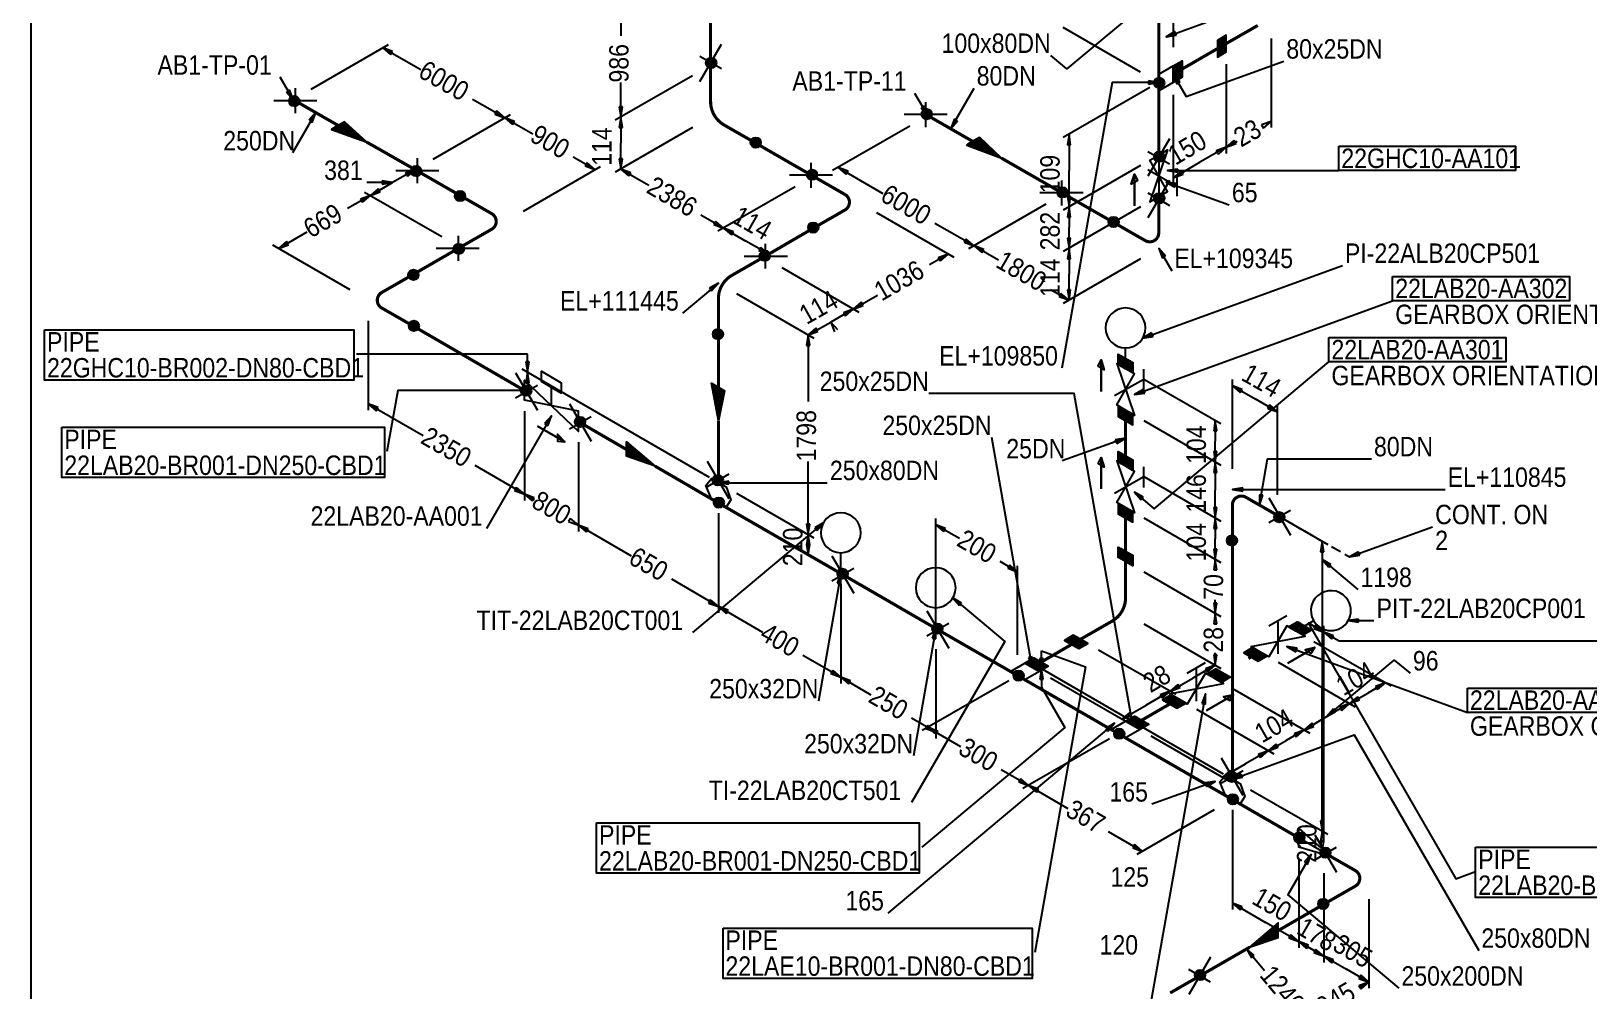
# Model space of a CAD drawing. Extents: x 0 to 841, y 0 to 594.
# Drawn here: x 10 to 310.3, y 273.1 to 458.2 of the extents above; entities that cross this region are included whole.
import ezdxf

# ---------------------------------------------------------------- set-up
doc = ezdxf.new("R2010")
doc.units = 0
doc.linetypes.add('GT110', pattern=[3, 2, -1])
doc.styles.add('ARIAL', font='arial.ttf')

msp = doc.modelspace()

# ---------------------------------------------------------------- linework, layer by layer
at = {"color": 2}
for centre, radius in [((141.11, 452.07), 0.85), ((141.11, 452.07), 0.7), ((141.11, 452.07), 0.55), ((141.11, 452.07), 0.4), ((141.11, 452.07), 0.25), ((227.49, 448.24), 0.85), ((227.49, 448.24), 0.7), ((227.49, 448.24), 0.55), ((227.49, 448.24), 0.4), ((227.49, 448.24), 0.25), ((60.74, 444.71), 0.85), ((60.74, 444.71), 0.7), ((60.74, 444.71), 0.55), ((60.74, 444.71), 0.4), ((60.74, 444.71), 0.25), ((182.66, 442.19), 0.85), ((182.66, 442.19), 0.7), ((182.66, 442.19), 0.55), ((182.66, 442.19), 0.4), ((182.66, 442.19), 0.25), ((149.7, 436.7), 0.85), ((149.7, 436.7), 0.7), ((149.7, 436.7), 0.55), ((149.7, 436.7), 0.4), ((149.7, 436.7), 0.25), ((227.51, 433.97), 0.85), ((227.51, 433.97), 0.7), ((227.51, 433.97), 0.55), ((227.51, 433.97), 0.4), ((227.51, 433.97), 0.25), ((84.24, 431.21), 0.85), ((84.24, 431.21), 0.7), ((84.24, 431.21), 0.55), ((84.24, 431.21), 0.4), ((84.24, 431.21), 0.25), ((160.56, 430.49), 0.85), ((160.56, 430.49), 0.7), ((160.56, 430.49), 0.55), ((160.56, 430.49), 0.4), ((160.56, 430.49), 0.25), ((92.7, 426.4), 0.85), ((92.7, 426.4), 0.7), ((92.7, 426.4), 0.55), ((92.7, 426.4), 0.4), ((92.7, 426.4), 0.25), ((208.86, 427.09), 0.85), ((208.86, 427.09), 0.7), ((208.86, 427.09), 0.55), ((208.86, 427.09), 0.4), ((208.86, 427.09), 0.25), ((227.51, 425.97), 0.85), ((227.51, 425.97), 0.7), ((227.51, 425.97), 0.55), ((227.51, 425.97), 0.4), ((227.51, 425.97), 0.25), ((160.8, 420.3), 0.85), ((160.8, 420.3), 0.7), ((160.8, 420.3), 0.55), ((160.8, 420.3), 0.4), ((160.8, 420.3), 0.25), ((218.7, 421.4), 0.85), ((218.7, 421.4), 0.7), ((218.7, 421.4), 0.55), ((218.7, 421.4), 0.4), ((218.7, 421.4), 0.25), ((92.46, 416.21), 0.85), ((92.46, 416.21), 0.7), ((92.46, 416.21), 0.55), ((92.46, 416.21), 0.4), ((92.46, 416.21), 0.25), ((151.44, 414.89), 0.85), ((151.44, 414.89), 0.7), ((151.44, 414.89), 0.55), ((151.44, 414.89), 0.4), ((151.44, 414.89), 0.25), ((83.7, 411.2), 0.85), ((83.7, 411.2), 0.7), ((83.7, 411.2), 0.55), ((83.7, 411.2), 0.4), ((83.7, 411.2), 0.25), ((83.79, 401.36), 0.85), ((83.79, 401.36), 0.7), ((83.79, 401.36), 0.55), ((83.79, 401.36), 0.4), ((83.79, 401.36), 0.25), ((142.41, 399.76), 0.85), ((142.41, 399.76), 0.7), ((142.41, 399.76), 0.55), ((142.41, 399.76), 0.4), ((142.41, 399.76), 0.25), ((105.44, 388.84), 0.85), ((105.44, 388.84), 0.7), ((105.44, 388.84), 0.55), ((105.44, 388.84), 0.4), ((105.44, 388.84), 0.25), ((115.84, 382.84), 0.85), ((115.84, 382.84), 0.7), ((115.84, 382.84), 0.55), ((115.84, 382.84), 0.4), ((115.84, 382.84), 0.25), ((142.39, 371.57), 0.85), ((142.39, 371.57), 0.7), ((142.39, 371.57), 0.55), ((142.39, 371.57), 0.4), ((142.39, 371.57), 0.25), ((142.59, 367.26), 0.85), ((142.59, 367.26), 0.7), ((142.59, 367.26), 0.55), ((142.59, 367.26), 0.4), ((142.59, 367.26), 0.25), ((250.64, 364.46), 0.85), ((250.64, 364.46), 0.7), ((250.64, 364.46), 0.55), ((250.64, 364.46), 0.4), ((250.64, 364.46), 0.25), ((241.51, 359.96), 0.85), ((241.51, 359.96), 0.7), ((241.51, 359.96), 0.55), ((241.51, 359.96), 0.4), ((241.51, 359.96), 0.25), ((166.44, 353.54), 0.85), ((166.44, 353.54), 0.7), ((166.44, 353.54), 0.55), ((166.44, 353.54), 0.4), ((166.44, 353.54), 0.25), ((184.74, 342.94), 0.85), ((184.74, 342.94), 0.7), ((184.74, 342.94), 0.55), ((184.74, 342.94), 0.4), ((184.74, 342.94), 0.25), ((200.39, 333.9), 0.85), ((200.39, 333.9), 0.7), ((200.39, 333.9), 0.55), ((200.39, 333.9), 0.4), ((200.39, 333.9), 0.25), ((219.79, 322.7), 0.85), ((219.79, 322.7), 0.7), ((219.79, 322.7), 0.55), ((219.79, 322.7), 0.4), ((219.79, 322.7), 0.25), ((241.49, 314.37), 0.85), ((241.49, 314.37), 0.7), ((241.49, 314.37), 0.55), ((241.49, 314.37), 0.4), ((241.49, 314.37), 0.25), ((241.69, 310.06), 0.85), ((241.69, 310.06), 0.7), ((241.69, 310.06), 0.55), ((241.69, 310.06), 0.4), ((241.69, 310.06), 0.25), ((254.49, 302.66), 0.85), ((254.49, 302.66), 0.7), ((254.49, 302.66), 0.55), ((254.49, 302.66), 0.4), ((254.49, 302.66), 0.25), ((259.54, 299.74), 0.85), ((259.54, 299.74), 0.7), ((259.54, 299.74), 0.55), ((259.54, 299.74), 0.4), ((259.54, 299.74), 0.25), ((259.11, 289.86), 0.85), ((259.11, 289.86), 0.7), ((259.11, 289.86), 0.55), ((259.11, 289.86), 0.4), ((259.11, 289.86), 0.25), ((235.36, 276.14), 0.85), ((235.36, 276.14), 0.7), ((235.36, 276.14), 0.55), ((235.36, 276.14), 0.4), ((235.36, 276.14), 0.25)]:
    msp.add_circle(centre, radius, dxfattribs=at)
at = {"layer": 'ARROW', "color": 7}
for p, q in [((230.8, 457.4), (230.5, 458.1)), ((79.3, 453.7), (79.7, 454.3)), ((225.4, 448.6), (225.4, 448)), ((230.9, 448), (231.5, 448.4)), ((59.8, 446.9), (59.2, 446.5)), ((99.8, 442.8), (99.4, 442.2)), ((124, 443.6), (123.4, 443.6)), ((182.2, 443.8), (181.6, 443.4)), ((63.6, 441), (64.2, 440.6)), ((102.8, 440.2), (103.2, 440.8)), ((123.4, 439.6), (124, 439.6)), ((188.6, 440.9), (188, 441.3)), ((247.2, 440.1), (247.6, 439.5)), ((209.8, 436.3), (210.4, 436.3)), ((242.3, 436.5), (241.9, 437.1)), ((117.2, 432.8), (116.8, 432.2)), ((124, 433.6), (123.4, 433.6)), ((238.5, 435.1), (238.9, 434.5)), ((82.2, 430.8), (82.6, 430.2)), ((125.2, 430.3), (125.6, 430.9)), ((167.1, 430.6), (167.5, 431.2)), ((231.1, 431), (231.1, 431.6)), ((232.1, 430.6), (231.7, 431.2)), ((77.3, 427.2), (76.9, 427.8)), ((77.7, 429.3), (77.7, 428.7)), ((230.5, 428.1), (230.8, 428.8)), ((73.5, 425.8), (73.9, 425.2)), ((210.4, 426.3), (209.8, 426.3)), ((142, 421.5), (141.6, 420.9)), ((209.8, 422.3), (210.4, 422.3)), ((59.6, 417), (59.2, 417.6)), ((145, 418.9), (145.4, 419.5)), ((190.3, 418.1), (189.9, 417.5)), ((210.4, 418.3), (209.8, 418.3)), ((150.7, 416.5), (150.3, 415.9)), ((184.9, 414.5), (185.3, 413.9)), ((193.3, 415.5), (193.7, 416.1)), ((228.1, 414.4), (228.7, 414.8)), ((209.8, 414.3), (210.4, 414.3)), ((140.8, 408.6), (141.2, 408.1)), ((170.4, 405.3), (170, 405.9)), ((208.5, 407.6), (208.2, 407)), ((210.4, 408.3), (209.8, 408.3)), ((166.6, 403.9), (167, 403.3)), ((161.7, 400.3), (161.3, 400.9)), ((226.3, 399.3), (226, 400)), ((159.5, 397.6), (160.1, 397.6)), ((106, 394.4), (105.4, 394.4)), ((105.4, 390.4), (106, 390.4)), ((224.7, 388.4), (224.4, 389.1)), ((243.1, 388.5), (243.5, 389.1)), ((76.5, 385), (76.9, 385.6)), ((248.8, 386.1), (248.4, 385.5)), ((109, 382.5), (109.6, 382.1)), ((219, 379.4), (219.3, 378.7)), ((238, 381.1), (238.6, 381.1)), ((238.6, 377.1), (238, 377.1)), ((238, 373.1), (238.6, 373.1)), ((103.6, 370.2), (103.2, 369.6)), ((144.5, 370.8), (144.5, 371.4)), ((243.6, 369.5), (243.6, 370.1)), ((106.6, 367.6), (107, 368.2)), ((224, 367.8), (224.4, 368.3)), ((247.5, 368.7), (246.8, 368.8)), ((114, 364.2), (113.6, 363.6)), ((238.6, 366.3), (238, 366.3)), ((117, 361.6), (117.4, 362.2)), ((160.1, 363.1), (159.5, 363.1)), ((161.1, 362.4), (161.5, 361.9)), ((185.9, 361.7), (186.3, 362.3)), ((238, 362.3), (238.6, 362.3)), ((160.1, 359.2), (159.5, 359.2)), ((159.5, 359.1), (160.1, 359.1)), ((238.6, 358.3), (238, 358.3)), ((258.6, 357.8), (259.2, 357.8)), ((266.2, 357.1), (265.9, 357.8)), ((198.7, 355.2), (198.3, 354.6)), ((260.2, 354.8), (260.6, 355.3)), ((165.4, 351.7), (166.1, 351.6)), ((238, 354.3), (238.6, 354.3)), ((141, 348.5), (140.6, 347.9)), ((144, 345.9), (144.4, 346.5)), ((189, 347.4), (189.4, 347.9)), ((238.6, 347.9), (238, 347.9)), ((238, 343.9), (238.6, 343.9)), ((257.7, 343.6), (257.3, 343)), ((265.9, 344.2), (265.9, 344.8)), ((183.7, 341.1), (184.4, 341)), ((260.7, 341), (261.1, 341.6)), ((203, 337.5), (202.3, 337.4)), ((205.1, 337.2), (204.5, 337.2)), ((238.6, 337.9), (238, 337.9)), ((253.8, 338.5), (254.1, 339.2)), ((164.6, 334.9), (164.2, 334.3)), ((236.4, 335.2), (236.8, 334.6)), ((167.6, 332.3), (168, 332.9)), ((204.5, 333.2), (205.1, 333.2)), ((231.5, 331.6), (231.1, 332.2)), ((269.2, 331.8), (269.6, 331.2)), ((227.7, 330.2), (228.1, 329.6)), ((235.7, 328.5), (236.4, 328.4)), ((261.5, 327), (261.1, 327.5)), ((262.3, 327.8), (262.7, 327.2)), ((266.1, 329.2), (265.7, 329.8)), ((222.2, 326.2), (221.8, 326.8)), ((257.3, 324.1), (256.9, 324.7)), ((182.9, 324.3), (182.5, 323.7)), ((184.4, 322.6), (184.8, 323.2)), ((217.2, 323.7), (217.6, 323.2)), ((253.5, 322.7), (253.9, 322.1)), ((246.6, 318.7), (247, 318.1)), ((250.4, 320.1), (250, 320.7)), ((241.6, 315), (241.2, 315.6)), ((200.8, 314), (200.4, 313.4)), ((236.3, 313.2), (236.6, 312.5)), ((243.6, 314.3), (243.3, 314.9)), ((203.8, 311.4), (204.2, 312)), ((259.2, 305.9), (258.6, 305.9)), ((222.8, 301.3), (222.4, 300.7)), ((259.2, 302), (258.6, 302)), ((258.6, 301.9), (259.2, 301.9)), ((255.5, 297.9), (256.1, 297.5)), ((243.1, 288.7), (243.5, 289.3)), ((252.9, 283.9), (252.5, 283.3)), ((245.3, 279.5), (245.8, 279.9)), ((255.9, 281.3), (256.3, 281.9)), ((257.7, 281.1), (257.3, 280.5)), ((260.7, 278.5), (261.1, 279.1)), ((266.4, 276.1), (266, 275.5)), ((266, 274.1), (266.4, 273.5))]:
    msp.add_line(p, q, dxfattribs=at)
at = {"layer": 'ELBO', "color": 3, "const_width": 0.6, "flags": 128}
for points in [[(143.6, 440.1, -0.267786), (141, 444.6)], [(166.9, 423.7, 0.57736), (166.9, 426.7)], [(98.8, 423, -0.57736), (98.8, 420)], [(227.4, 419.3, -0.577557), (224.8, 417.8)], [(142.5, 406.6, -0.268116), (145.1, 411.1)], [(77.6, 407.8, 0.57736), (77.6, 404.8)], [(241.6, 366.8, -0.577557), (244.2, 368.3)], [(218.4, 344.4, 0.267786), (221, 348.9)], [(265.3, 296.3, -0.57736), (265.3, 293.3)]]:
    msp.add_lwpolyline(points, format="xyb", dxfattribs=at)
at = {"layer": 'FLAN', "color": 2, "flags": 128}
msp.add_lwpolyline([(254.4, 302.6), (254.4, 304.4), (259.2, 300.2), (259.2, 299.4), (254.4, 300.8), (254.4, 302.6)], dxfattribs=at)
at = {"layer": 'FLOW', "color": 2, "flags": 128}
msp.add_lwpolyline([(107.6, 382), (112.9, 379), (111.5, 380.5), (111.5, 379.1), (112.9, 379), (107.6, 382)], dxfattribs=at)
at = {"layer": 'GT_1', "flags": 128}
for points in [[(225.8, 464.4), (209.7, 450.9), (206.6, 453.5)], [(230.5, 458.1), (228.8, 457.1), (230.8, 457.4)], [(79.7, 454.3), (77.8, 455), (79.3, 453.7)], [(230.2, 449.9), (232.7, 445.6), (251.5, 452.4)], [(227.4, 448.3), (218.4, 448.3), (208.7, 393.2)], [(225.4, 448), (227.4, 448.3), (225.4, 448.6)], [(231.5, 448.4), (230.2, 449.9), (230.9, 448)], [(59.2, 446.5), (60.5, 445), (59.8, 446.9)], [(64.2, 440.6), (64.9, 442.5), (63.6, 441)], [(99.4, 442.2), (101.3, 441.5), (99.8, 442.8)], [(103.2, 440.8), (101.3, 441.5), (102.8, 440.2)], [(181.6, 443.4), (182.9, 441.9), (182.2, 443.8)], [(188, 441.3), (187.3, 439.4), (188.6, 440.9)], [(247.6, 439.5), (249.1, 440.8), (247.2, 440.1)], [(116.8, 432.2), (118.7, 431.5), (117.2, 432.8)], [(167.5, 431.2), (165.6, 431.9), (167.1, 430.6)], [(231.1, 431.6), (229.1, 431.3), (231.1, 431)], [(230.8, 428.8), (228.8, 429.1), (230.5, 428.1)], [(59.2, 417.6), (57.7, 416.3), (59.6, 417)], [(189.9, 417.5), (191.8, 416.8), (190.3, 418.1)], [(185.3, 413.9), (186.8, 415.2), (184.9, 414.5)], [(193.7, 416.1), (191.8, 416.8), (193.3, 415.5)], [(228.7, 414.8), (227.4, 416.3), (228.1, 414.4)], [(141.2, 408.1), (142.5, 409.6), (140.8, 408.6)], [(226, 400), (224.3, 399), (226.3, 399.3)], [(105.4, 394.4), (105.7, 392.4), (106, 394.4)], [(222.7, 369.3), (226.5, 366.1), (260.2, 394.4)], [(222.4, 324.3), (211.1, 388.3), (183.1, 388.3)], [(224.4, 389.1), (222.7, 388.1), (224.7, 388.4)], [(76.9, 385.6), (75, 386.3), (76.5, 385)], [(109.6, 382.1), (110.3, 384), (109, 382.5)], [(219.3, 378.7), (221, 379.7), (219, 379.4)], [(246.8, 366.8), (248.4, 375.7), (268.4, 375.7)], [(103.2, 369.6), (105.1, 368.9), (103.6, 370.2)], [(144.5, 371.4), (142.5, 371.1), (144.5, 370.8)], [(243.6, 370.1), (241.6, 369.8), (243.6, 369.5)], [(107, 368.2), (105.1, 368.9), (106.6, 367.6)], [(224.4, 368.3), (222.7, 369.3), (224, 367.8)], [(246.8, 368.8), (246.8, 366.8), (247.5, 368.7)], [(113.6, 363.6), (115.5, 362.9), (114, 364.2)], [(161.5, 361.9), (162.8, 363.4), (161.1, 362.4)], [(117.4, 362.2), (115.5, 362.9), (117, 361.6)], [(186.3, 362.3), (184.4, 363), (185.9, 361.7)], [(259.2, 357.8), (258.9, 359.8), (258.6, 357.8)], [(265.9, 357.8), (264.2, 356.8), (266.2, 357.1)], [(198.3, 354.6), (200.2, 353.9), (198.7, 355.2)], [(260.6, 355.3), (258.9, 356.3), (260.2, 354.8)], [(166.1, 351.6), (166.1, 353.6), (165.4, 351.7)], [(140.6, 347.9), (142.5, 347.2), (141, 348.5)], [(187.7, 348.9), (197.7, 340.5), (179.7, 309.4)], [(189.4, 347.9), (187.7, 348.9), (189, 347.4)], [(144.4, 346.5), (142.5, 347.2), (144, 345.9)], [(238, 347.9), (238.3, 345.9), (238.6, 347.9)], [(238.6, 343.9), (238.3, 345.9), (238, 343.9)], [(184.4, 341), (184.4, 343), (183.7, 341.1)], [(265.9, 344.8), (263.9, 344.5), (265.9, 344.2)], [(254.1, 339.2), (252.1, 339.5), (253.8, 338.5)], [(261.1, 341.6), (259.2, 342.3), (260.7, 341)], [(202.3, 337.4), (203, 335.5), (203, 337.5)], [(204.5, 337.2), (204.8, 335.2), (205.1, 337.2)], [(259.8, 326), (272.8, 336.9), (275.9, 334.4)], [(164.2, 334.3), (166.1, 333.6), (164.6, 334.9)], [(168, 332.9), (166.1, 333.6), (167.6, 332.3)], [(236.4, 330.4), (222.3, 250.6), (214.3, 250.6)], [(236.4, 328.4), (236.4, 330.4), (235.7, 328.5)], [(217.6, 323.2), (218.9, 324.7), (217.2, 323.7)], [(182.5, 323.7), (184.4, 323), (182.9, 324.3)], [(184.8, 323.2), (182.9, 323.9), (184.4, 322.6)], [(241.6, 313.9), (265.1, 322.5), (289.1, 280.9)], [(200.4, 313.4), (202.3, 312.7), (200.8, 314)], [(204.2, 312), (202.3, 312.7), (203.8, 311.4)], [(236.6, 312.5), (238.3, 313.5), (236.3, 313.2)], [(243.3, 314.9), (241.6, 313.9), (243.6, 314.3)], [(222.4, 300.7), (224.3, 300), (222.8, 301.3)], [(256.8, 299.4), (252.3, 291.6), (273.7, 273.6)], [(256.1, 297.5), (256.8, 299.4), (255.5, 297.9)], [(245.8, 279.9), (244.3, 281.2), (245.3, 279.5)]]:
    msp.add_lwpolyline(points, dxfattribs=at)
at = {"layer": 'GT_1', "color": 2, "flags": 128}
for points in [[(123.4, 443.6), (123.7, 441.6), (124, 443.6)], [(124, 439.6), (123.7, 441.6), (123.4, 439.6)], [(210.4, 436.3), (210.1, 438.3), (209.8, 436.3)], [(238.9, 434.5), (240.4, 435.8), (238.5, 435.1)], [(241.9, 437.1), (240.4, 435.8), (242.3, 436.5)], [(123.4, 433.6), (123.7, 431.6), (124, 433.6)], [(82.6, 430.2), (84.1, 431.5), (82.2, 430.8)], [(125.6, 430.9), (123.7, 431.6), (125.2, 430.3)], [(231.7, 431.2), (230.2, 429.9), (232.1, 430.6)], [(73.9, 425.2), (75.4, 426.5), (73.5, 425.8)], [(76.9, 427.8), (75.4, 426.5), (77.3, 427.2)], [(77.7, 428.7), (79.7, 429), (77.7, 429.3)], [(209.8, 426.3), (210.1, 424.3), (210.4, 426.3)], [(210.4, 422.3), (210.1, 424.3), (209.8, 422.3)], [(141.6, 420.9), (143.5, 420.2), (142, 421.5)], [(145.4, 419.5), (143.5, 420.2), (145, 418.9)], [(209.8, 418.3), (210.1, 416.3), (210.4, 418.3)], [(150.3, 415.9), (152.2, 415.2), (150.7, 416.5)], [(210.4, 414.3), (210.1, 416.3), (209.8, 414.3)], [(170, 405.9), (168.5, 404.6), (170.4, 405.3)], [(208.2, 407), (210.1, 406.3), (208.5, 407.6)], [(209.8, 408.3), (210.1, 406.3), (210.4, 408.3)], [(167, 403.3), (168.5, 404.6), (166.6, 403.9)], [(160.1, 397.6), (159.8, 399.6), (159.5, 397.6)], [(161.3, 400.9), (159.8, 399.6), (161.7, 400.3)], [(165.5, 400.6), (164.2, 402.1), (164.9, 400.2)], [(106, 390.4), (105.7, 392.4), (105.4, 390.4)], [(105.7, 388.9), (80.7, 388.9), (78.6, 377.1)], [(243.5, 389.1), (241.6, 389.8), (243.1, 388.5)], [(248.4, 385.5), (250.3, 384.8), (248.8, 386.1)], [(238.6, 381.1), (238.3, 383.1), (238, 381.1)], [(238, 377.1), (238.3, 375.1), (238.6, 377.1)], [(238.6, 373.1), (238.3, 375.1), (238, 373.1)], [(238, 366.3), (238.3, 364.3), (238.6, 366.3)], [(238.6, 362.3), (238.3, 364.3), (238, 362.3)], [(159.5, 363.1), (159.8, 361.1), (160.1, 363.1)], [(160.1, 359.1), (159.8, 361.1), (159.5, 359.1)], [(159.5, 359.2), (159.8, 357.2), (160.1, 359.2)], [(238, 358.3), (238.3, 356.3), (238.6, 358.3)], [(238.6, 354.3), (238.3, 356.3), (238, 354.3)], [(256.2, 344.1), (284.7, 294.7), (288.5, 296.1)], [(257.3, 343), (259.2, 342.3), (257.7, 343.6)], [(204.8, 338.7), (213.3, 335.6), (203.5, 280.5)], [(238, 337.9), (238.3, 335.9), (238.6, 337.9)], [(205.1, 333.2), (204.8, 335.2), (204.5, 333.2)], [(236.8, 334.6), (238.3, 335.9), (236.4, 335.2)], [(204.8, 331.7), (209.3, 323.9), (181.7, 300.8)], [(228.1, 329.6), (229.6, 330.9), (227.7, 330.2)], [(231.1, 332.2), (229.6, 330.9), (231.5, 331.6)], [(269.6, 331.2), (271.1, 332.5), (269.2, 331.8)], [(261.1, 327.5), (259.8, 326), (261.5, 327)], [(262.7, 327.2), (264.2, 328.5), (262.3, 327.8)], [(265.7, 329.8), (264.2, 328.5), (266.1, 329.2)], [(221.8, 326.8), (220.3, 325.5), (222.2, 326.2)], [(256.9, 324.7), (255.4, 323.4), (257.3, 324.1)], [(253.9, 322.1), (255.4, 323.4), (253.5, 322.7)], [(247, 318.1), (248.5, 319.4), (246.6, 318.7)], [(250, 320.7), (248.5, 319.4), (250.4, 320.1)], [(241.2, 315.6), (239.7, 314.3), (241.6, 315)], [(258.6, 305.9), (258.9, 303.9), (259.2, 305.9)], [(259.2, 301.9), (258.9, 303.9), (258.6, 301.9)], [(258.6, 302), (258.9, 300), (259.2, 302)], [(243.5, 289.3), (241.6, 290), (243.1, 288.7)], [(252.5, 283.3), (254.4, 282.6), (252.9, 283.9)], [(256.3, 281.9), (254.4, 282.6), (255.9, 281.3)], [(257.3, 280.5), (259.2, 279.8), (257.7, 281.1)], [(261.1, 279.1), (259.2, 279.8), (260.7, 278.5)], [(266, 275.5), (267.9, 274.8), (266.4, 276.1)], [(266.4, 273.5), (267.9, 274.8), (266, 274.1)]]:
    msp.add_lwpolyline(points, dxfattribs=at)
at = {"layer": 'GT_1', "flags": 128}
for points in [[(221, 397.1, 1), (221, 404.81, 1), (221, 397.1)], [(166.1, 357.6, 1), (166.1, 365.31, 1), (166.1, 357.6)], [(184.4, 347, 1), (184.4, 354.71, 1), (184.4, 347)], [(257.26, 344.5, 1), (263.94, 348.36, 1), (257.26, 344.5)]]:
    msp.add_lwpolyline(points, format="xyb", dxfattribs=at)
at = {"layer": 'MOV', "color": 2, "flags": 128}
msp.add_lwpolyline([(110.3, 385.9), (110.3, 389.5), (108.4, 390.6), (108.4, 392.6), (112.2, 390.4), (112.2, 388.4), (110.3, 389.5)], dxfattribs=at)
at = {"layer": 'OLET', "color": 2, "flags": 128}
for points in [[(227.4, 448.3), (227.4, 449.9), (230.2, 451.5), (230.2, 448.3), (227.4, 446.7), (227.4, 448.3)], [(200.2, 333.9), (198.8, 334.7), (201.6, 336.3), (204.4, 334.7), (201.6, 333.1), (200.2, 333.9)], [(219.6, 322.7), (218.2, 323.5), (221, 325.1), (223.8, 323.5), (221, 321.9), (219.6, 322.7)]]:
    msp.add_lwpolyline(points, dxfattribs=at)
at = {"layer": 'PL18', "flags": 128}
for points in [[(240.4, 457.4), (238.7, 456.2), (240.4, 456.8), (238.7, 455.4), (240.4, 456), (238.7, 454.6), (240.4, 455.2), (238.7, 453.8), (240.4, 454.4), (238.7, 453.4), (240.4, 454.8), (238.7, 454.2), (240.4, 455.6), (238.7, 455), (240.4, 456.4), (238.7, 455.8), (240.4, 457.2), (238.7, 456.4)], [(230.2, 451.5), (231.9, 452.3), (230.2, 450.9), (231.9, 451.5), (230.2, 450.1), (231.9, 450.7), (230.2, 449.3), (231.9, 449.9), (230.2, 448.5), (231.9, 449.5), (230.2, 448.9), (231.9, 450.3), (230.2, 449.7), (231.9, 451.1), (230.2, 450.5), (231.9, 451.9), (230.2, 451.3), (231.9, 452.5)], [(219.6, 393.9), (219.8, 395.8), (220.2, 393.6), (220.5, 395.4), (220.9, 393.2), (221.2, 395), (221.6, 392.8), (221.9, 394.6), (222.2, 392.4), (222.2, 394.4), (221.9, 392.6), (221.6, 394.8), (221.2, 393), (220.9, 395.2), (220.5, 393.4), (220.2, 395.6), (219.8, 393.8), (219.6, 395.9)], [(219.6, 385.9), (219.8, 383.8), (220.2, 385.6), (220.5, 383.4), (220.9, 385.2), (221.2, 383), (221.6, 384.8), (221.9, 382.6), (222.2, 384.4), (222.2, 382.4), (221.9, 384.6), (221.6, 382.8), (221.2, 385), (220.9, 383.2), (220.5, 385.4), (220.2, 383.6), (219.8, 385.8), (219.6, 383.9)], [(219.6, 375.1), (219.8, 377), (220.2, 374.8), (220.5, 376.6), (220.9, 374.4), (221.2, 376.2), (221.6, 374), (221.9, 375.8), (222.2, 373.6), (222.2, 375.6), (221.9, 373.8), (221.6, 376), (221.2, 374.2), (220.9, 376.4), (220.5, 374.6), (220.2, 376.8), (219.8, 375), (219.6, 377.1)], [(219.6, 367.1), (219.8, 365), (220.2, 366.8), (220.5, 364.6), (220.9, 366.4), (221.2, 364.2), (221.6, 366), (221.9, 363.8), (222.2, 365.6), (222.2, 363.6), (221.9, 365.8), (221.6, 364), (221.2, 366.2), (220.9, 364.4), (220.5, 366.6), (220.2, 364.8), (219.8, 367), (219.6, 365.1)], [(219.6, 356.7), (219.8, 358.6), (220.2, 356.4), (220.5, 358.2), (220.9, 356), (221.2, 357.8), (221.6, 355.6), (221.9, 357.4), (222.2, 355.2), (222.2, 357.2), (221.9, 355.4), (221.6, 357.6), (221.2, 355.8), (220.9, 358), (220.5, 356.2), (220.2, 358.4), (219.8, 356.6), (219.6, 358.7)], [(252.4, 343.3), (254.4, 344.2), (253, 343), (255, 343.8), (253.7, 342.6), (255.7, 343.4), (254.4, 342.2), (256.4, 343), (255, 341.8), (256.8, 342.8), (254.7, 342), (256.1, 343.2), (254, 342.4), (255.4, 343.6), (253.3, 342.8), (254.7, 344), (252.6, 343.2), (254.1, 344.3)], [(210.9, 341.7), (209.4, 340.6), (211.5, 341.4), (210.1, 340.2), (212.2, 341), (210.8, 339.8), (212.9, 340.6), (211.5, 339.4), (213.5, 340.2), (211.8, 339.2), (213.2, 340.4), (211.1, 339.6), (212.5, 340.8), (210.4, 340), (211.8, 341.2), (209.7, 340.4), (211.1, 341.6), (209.2, 340.7)], [(201.6, 336.3), (203.6, 337.2), (202.2, 336), (204.2, 336.8), (202.9, 335.6), (204.9, 336.4), (203.6, 335.2), (205.6, 336), (204.2, 334.8), (206, 335.8), (203.9, 335), (205.3, 336.2), (203.2, 335.4), (204.6, 336.6), (202.5, 335.8), (203.9, 337), (201.8, 336.2), (203.3, 337.3)], [(245.5, 339.3), (244, 338.2), (246.1, 339), (244.7, 337.8), (246.8, 338.6), (245.4, 337.4), (247.5, 338.2), (246.1, 337), (248.1, 337.8), (246.4, 336.8), (247.8, 338), (245.7, 337.2), (247.1, 338.4), (245, 337.6), (246.4, 338.8), (244.3, 338), (245.7, 339.2), (243.8, 338.3)], [(236.7, 334.2), (238.7, 335.1), (237.3, 333.9), (239.3, 334.7), (238, 333.5), (240, 334.3), (238.7, 333.1), (240.7, 333.9), (239.3, 332.7), (241.1, 333.7), (239, 332.9), (240.4, 334.1), (238.3, 333.3), (239.7, 334.5), (237.6, 333.7), (239, 334.9), (236.9, 334.1), (238.4, 335.2)], [(229.8, 330.2), (228.3, 329.1), (230.4, 329.9), (229, 328.7), (231.1, 329.5), (229.7, 328.3), (231.8, 329.1), (230.4, 327.9), (232.4, 328.7), (230.7, 327.7), (232.1, 328.9), (230, 328.1), (231.4, 329.3), (229.3, 328.5), (230.7, 329.7), (228.6, 328.9), (230, 330.1), (228.1, 329.2)], [(221, 325.1), (223, 326), (221.6, 324.8), (223.6, 325.6), (222.3, 324.4), (224.3, 325.2), (223, 324), (225, 324.8), (223.6, 323.6), (225.4, 324.6), (223.3, 323.8), (224.7, 325), (222.6, 324.2), (224, 325.4), (221.9, 324.6), (223.3, 325.8), (221.2, 325), (222.7, 326.1)]]:
    msp.add_lwpolyline(points, dxfattribs=at)
at = {"layer": 'PL2', "color": 7, "flags": 128}
for points in [[(227.4, 473.9), (227.4, 456.7)], [(230.2, 472.3), (230.2, 455.1)], [(228.8, 457.1), (237.3, 460.2)], [(223.9, 450.3), (209, 458.9)], [(249.1, 456.8), (249.1, 439.6)], [(64, 447), (78.9, 455.6)], [(77.8, 455), (85.1, 450.8)], [(138.9, 448.5), (143.1, 455.7)], [(143.1, 450.9), (138.9, 453.3)], [(240.4, 451.8), (240.4, 434.6)], [(240.4, 451.8), (240.4, 434.6)], [(60.5, 445), (58, 449.3)], [(137.5, 449.6), (122.6, 441)], [(137.5, 449.6), (122.6, 441)], [(123.7, 441.6), (123.7, 448.3)], [(56.8, 444.8), (65.1, 444.8)], [(60.9, 447.2), (60.9, 442.4)], [(101.3, 441.5), (95.1, 445)], [(182.9, 441.9), (180.4, 446.2)], [(182.5, 439.7), (182.5, 444.5)], [(187.3, 439.4), (191.8, 447.2)], [(225.7, 447.3), (209, 437.7)], [(230.2, 445.9), (230.2, 428.7)], [(230.2, 445.9), (230.2, 428.7)], [(64.9, 442.5), (60.4, 434.7)], [(87.5, 433.5), (102.4, 442.1)], [(87.5, 433.5), (102.4, 442.1)], [(101.3, 441.5), (106.7, 438.4)], [(186.6, 442.1), (178.3, 442.1)], [(227.4, 444.3), (227.4, 427.1)], [(137.5, 439.6), (122.6, 431)], [(137.5, 439.6), (122.6, 431)], [(179.4, 439.9), (164.5, 431.3)], [(249.1, 440.8), (248.1, 440.2)], [(229.5, 437.4), (225.3, 430.2)], [(240.4, 435.8), (242.5, 437)], [(84.4, 433.7), (84.4, 428.9)], [(118.7, 431.5), (114.5, 433.9)], [(160.4, 428), (160.4, 432.8)], [(225.3, 435), (229.5, 432.6)], [(80.3, 431.3), (88.6, 431.3)], [(97.9, 423.5), (83, 432.1)], [(104.9, 423.5), (119.8, 432.1)], [(123.7, 431.6), (129.1, 428.5)], [(164.5, 430.4), (156.2, 430.4)], [(165.6, 431.9), (174.2, 426.9)], [(223.9, 432.3), (209, 423.7)], [(223.9, 432.3), (209, 423.7)], [(225.3, 431.5), (230.9, 428.3)], [(229.1, 431.3), (262.1, 431.3)], [(230.9, 430.4), (230.9, 426.4)], [(89.2, 418.5), (74.3, 427.1)], [(89.2, 418.5), (74.3, 427.1)], [(157.3, 428.2), (142.4, 419.6)], [(157.3, 428.2), (142.4, 419.6)], [(212.8, 427), (204.5, 427)], [(208.7, 424.6), (208.7, 429.4)], [(229.5, 429.4), (225.3, 422.2)], [(225.3, 427), (229.5, 424.6)], [(228.8, 429.1), (241, 424.7)], [(205.6, 424.8), (190.7, 416.2)], [(205.6, 424.8), (190.7, 416.2)], [(223.9, 424.3), (209, 415.7)], [(223.9, 424.3), (209, 415.7)], [(166, 423.2), (151.1, 414.6)], [(173, 423.2), (187.9, 414.6)], [(191.8, 416.8), (184.2, 421.1)], [(57.7, 416.3), (63.2, 419.5)], [(92.3, 418.7), (92.3, 413.9)], [(71.5, 408.3), (56.6, 416.9)], [(96.4, 416.3), (88.1, 416.3)], [(147.5, 414.8), (155.8, 414.8)], [(151.6, 412.4), (151.6, 417.2)], [(186.8, 415.2), (183.2, 413.1)], [(191.8, 416.8), (196.5, 414.1)], [(227.4, 416.3), (229.9, 412)], [(154.7, 412.6), (169.6, 404)], [(154.7, 412.6), (169.6, 404)], [(223.9, 414.3), (209, 405.7)], [(223.9, 414.3), (209, 405.7)], [(224.3, 399), (262.8, 413)], [(142.5, 409.6), (135.6, 403.8)], [(146, 407.6), (160.9, 399)], [(146, 407.6), (160.9, 399)], [(210.1, 406.3), (206.5, 408.3)], [(222.7, 388.1), (272.5, 406.2)], [(75, 402.3), (75, 385.1)], [(159.8, 399.6), (159.8, 386.8)], [(221, 393.1), (221, 397.1)], [(105.7, 395.9), (72.7, 395.9)], [(103.4, 392.3), (107.6, 385.1)], [(140.8, 372.1), (104.7, 393)], [(140.8, 372.1), (104.7, 393)], [(218.9, 387.9), (224.5, 391.1)], [(224.5, 389), (224.5, 393)], [(224.5, 391.1), (239.4, 382.5)], [(241.6, 373.8), (241.6, 391)], [(103.4, 387.5), (107.6, 389.9)], [(75, 386.3), (85.6, 380.2)], [(105.1, 384.9), (105.1, 367.7)], [(105.1, 384.9), (105.1, 367.7)], [(113.8, 386.3), (118, 379.1)], [(250.3, 368.8), (250.3, 386)], [(110.3, 384), (97.8, 362.3)], [(113.8, 381.5), (118, 383.9)], [(224.5, 383.1), (239.4, 374.5)], [(224.5, 383.1), (239.4, 374.5)], [(115.5, 378.9), (115.5, 361.7)], [(115.5, 378.9), (115.5, 361.7)], [(203, 335.5), (195.2, 379.8)], [(221, 379.7), (208.8, 375.3)], [(105.1, 368.9), (95.6, 374.4)], [(144.6, 368), (140.4, 375.2)], [(140.4, 370.4), (144.6, 372.8)], [(159.8, 361.1), (159.8, 375.2)], [(224.5, 370.2), (224.5, 374.2)], [(142.5, 371.1), (163.5, 371.1)], [(218.9, 369.1), (224.5, 372.3)], [(224.5, 372.3), (239.4, 363.7)], [(224.5, 372.3), (239.4, 363.7)], [(241.6, 369.8), (282.6, 369.8)], [(105.1, 368.9), (107, 367.8)], [(146, 369.1), (160.9, 360.5)], [(146, 369.1), (160.9, 360.5)], [(245.1, 367.8), (260, 359.2)], [(248.6, 368.2), (252.8, 361)], [(162.8, 363.4), (137.5, 342.2)], [(142.5, 365.2), (142.5, 346)], [(146, 365.2), (160.9, 356.6)], [(184.4, 345), (184.4, 364.2)], [(224.5, 364.3), (239.4, 355.7)], [(224.5, 364.3), (239.4, 355.7)], [(248.6, 363.4), (252.8, 365.8)], [(115.5, 362.9), (114.8, 363.3)], [(115.5, 362.9), (125.7, 357)], [(142.5, 363.2), (142.5, 346)], [(184.4, 363), (189, 360.4)], [(264.2, 356.8), (280.2, 362.6)], [(166.1, 353.6), (166.1, 357.6)], [(258.9, 359.8), (258.9, 331.9)], [(164.4, 357), (168.6, 349.8)], [(164.4, 352.2), (168.6, 354.6)], [(200.2, 353.9), (196.8, 355.9)], [(200.2, 337.9), (200.2, 355.1)], [(238.3, 356.3), (238.3, 355)], [(258.9, 356.3), (265.8, 350.5)], [(142.5, 347.2), (133.5, 352.5)], [(166.1, 353.6), (161.8, 329)], [(166.1, 351.6), (166.1, 332.4)], [(224.5, 353.9), (239.4, 345.3)], [(224.5, 353.9), (239.4, 345.3)], [(166.1, 349.6), (166.1, 332.4)], [(238.3, 345.9), (238.3, 348.5)], [(142.5, 347.2), (151, 342.3)], [(182.7, 346.4), (186.9, 339.2)], [(184.4, 343), (184.4, 347)], [(238.3, 345.9), (238.3, 344.8)], [(248.6, 343.5), (252.1, 345.5)], [(184.4, 343), (180.1, 318.4)], [(182.7, 341.6), (186.9, 344)], [(224.5, 343.9), (239.4, 335.3)], [(224.5, 343.9), (239.4, 335.3)], [(250.4, 338.1), (250.4, 344.5)], [(253.8, 342.5), (257.3, 344.5)], [(259.2, 301.8), (259.2, 343.5)], [(259.2, 301.8), (259.2, 343.5)], [(263.9, 344.5), (268.9, 344.5)], [(252.1, 339.5), (286.9, 326.8)], [(257.3, 340.5), (272.2, 331.9)], [(262.2, 340.6), (343.2, 340.6)], [(166.1, 333.6), (158.8, 337.8)], [(184.4, 339), (184.4, 321.8)], [(215.8, 338.9), (230.7, 330.3)], [(215.8, 338.9), (230.7, 330.3)], [(232.9, 334.4), (236.4, 336.4)], [(238.3, 335.9), (238.3, 338.3)], [(250.4, 336.5), (265.3, 327.9)], [(250.4, 336.5), (265.3, 327.9)], [(166.1, 333.6), (171.9, 330.2)], [(239.9, 314.9), (203.8, 335.8)], [(239.9, 314.9), (203.8, 335.8)], [(206.5, 333.5), (221.4, 324.9)], [(206.5, 333.5), (221.4, 324.9)], [(234.7, 329), (234.7, 335.4)], [(198.5, 332.9), (181.8, 323.3)], [(203.7, 331.9), (218.6, 323.3)], [(241.6, 331.4), (256.5, 322.8)], [(241.6, 331.4), (256.5, 322.8)], [(258.9, 303.9), (258.9, 331.9)], [(234.7, 327.4), (249.6, 318.8)], [(234.7, 327.4), (249.6, 318.8)], [(218.9, 324.7), (175.2, 288.1)], [(184.4, 323), (179.7, 325.7)], [(182.9, 323.9), (189.2, 320.2)], [(217.9, 321.7), (201.2, 312.1)], [(225.9, 322.3), (240.8, 313.7)], [(225.9, 322.3), (240.8, 313.7)], [(216.1, 320.7), (201.2, 312.1)], [(223.1, 320.7), (238, 312.1)], [(202.3, 312.7), (197, 315.7)], [(243.7, 310.8), (239.5, 318)], [(239.5, 313.2), (243.7, 315.6)], [(202.3, 312.7), (209.9, 308.3)], [(238.3, 313.5), (226.1, 309.1)], [(245.1, 311.9), (260, 303.3)], [(245.1, 311.9), (260, 303.3)], [(238.1, 308), (223.2, 299.4)], [(241.6, 308), (241.6, 288.8)], [(245.1, 308), (260, 299.4)], [(224.3, 300), (217.7, 303.8)], [(257.5, 303.2), (261.7, 296)], [(257.5, 298.4), (261.7, 300.8)], [(254.4, 298.6), (254.4, 281.4)], [(254.4, 298.6), (254.4, 281.4)], [(259.2, 295.8), (259.2, 278.6)], [(259.2, 295.8), (259.2, 278.6)], [(267.9, 290.8), (267.9, 273.6)], [(267.9, 290.8), (267.9, 273.6)], [(230.5, 273.2), (245.4, 281.8)], [(237.4, 279.6), (233.2, 272.4)], [(244.3, 281.2), (247.8, 277)], [(237.4, 274.8), (233.2, 277.2)], [(267.9, 274.8), (266.3, 273.9)]]:
    msp.add_lwpolyline(points, dxfattribs=at)
at = {"layer": 'PL2', "color": 3, "flags": 128}
for points in [[(123.7, 462.7), (123.7, 457.3)], [(123.7, 441.6), (123.7, 436.6)], [(123.7, 431.6), (123.7, 436.6)], [(210.1, 438.3), (210.1, 431.3)], [(240.4, 435.8), (235.3, 432.9)], [(230.2, 429.9), (235.3, 432.9)], [(84.1, 431.5), (79.7, 429)], [(210.1, 424.3), (210.1, 431.3)], [(75.4, 426.5), (71, 424)], [(79.7, 429), (74.7, 429)], [(75.4, 426.5), (79.7, 429)], [(210.1, 424.3), (210.1, 420.3)], [(143.5, 420.2), (139.1, 422.7)], [(143.5, 420.2), (147.8, 417.7)], [(152.2, 415.2), (147.8, 417.7)], [(210.1, 416.3), (210.1, 420.3)], [(210.1, 416.3), (210.1, 411.3)], [(210.1, 406.3), (210.1, 411.3)], [(168.5, 404.6), (173.2, 407.3)], [(168.5, 404.6), (164.2, 402.1)], [(159.8, 399.6), (164.2, 402.1)], [(105.7, 392.4), (105.7, 395.9)], [(105.7, 392.4), (105.7, 388.9)], [(241.6, 389.8), (246, 387.3)], [(250.3, 384.8), (246, 387.3)], [(238.3, 383.1), (238.3, 379.1)], [(238.3, 375.1), (238.3, 379.1)], [(238.3, 375.1), (238.3, 369.7)], [(238.3, 364.3), (238.3, 369.7)], [(238.3, 364.3), (238.3, 360.3)], [(159.8, 361.1), (159.8, 359.2)], [(159.8, 357.2), (159.8, 359.2)], [(238.3, 356.3), (238.3, 360.3)], [(259.2, 342.3), (256.2, 344.1)], [(259.2, 342.3), (262.2, 340.6)], [(204.8, 335.2), (204.8, 338.7)], [(204.8, 335.2), (204.8, 331.7)], [(229.6, 330.9), (234, 333.4)], [(238.3, 335.9), (234, 333.4)], [(229.6, 330.9), (225, 328.2)], [(264.2, 328.5), (267.7, 330.5)], [(271.1, 332.5), (267.7, 330.5)], [(220.3, 325.5), (225, 328.2)], [(264.2, 328.5), (259.8, 326)], [(255.4, 323.4), (259.8, 326)], [(248.5, 319.4), (252, 321.4)], [(255.4, 323.4), (252, 321.4)], [(248.5, 319.4), (244.1, 316.9)], [(239.7, 314.3), (244.1, 316.9)], [(241.6, 290), (248, 286.3)], [(254.4, 282.6), (248, 286.3)], [(254.4, 282.6), (256.8, 281.2)], [(259.2, 279.8), (256.8, 281.2)], [(259.2, 279.8), (263.6, 277.3)], [(267.9, 274.8), (263.6, 277.3)]]:
    msp.add_lwpolyline(points, dxfattribs=at)
at = {"layer": 'PL2', "color": 7, "linetype": 'GT110', "flags": 128}
msp.add_lwpolyline([(250.3, 364.8), (264.2, 356.8)], dxfattribs=at)
at = {"layer": 'PL26', "flags": 128}
for points in [[(197.1, 433.7), (192.9, 437.7), (190.4, 436.2), (197.1, 433.7), (192.7, 437.6), (190.5, 436.3), (196.6, 434), (192.6, 437.5), (190.6, 436.4), (196.1, 434.3), (192.4, 437.4), (190.8, 436.5), (195.6, 434.6), (192.2, 437.3), (191, 436.6), (195, 434.9), (192.1, 437.2), (191.1, 436.7), (194.5, 435.2), (191.9, 437.1), (191.3, 436.8), (194, 435.5), (191.7, 437), (191.5, 436.9), (193.4, 435.8), (191.6, 436.9)], [(142.5, 383.1), (141.2, 390.3), (143.7, 388.8), (142.5, 383.1), (141.3, 390.2), (143.6, 388.9), (142.5, 383.7), (141.5, 390.1), (143.4, 389), (142.5, 384.2), (141.7, 390), (143.2, 389.1), (142.5, 384.9), (141.8, 389.9), (143.1, 389.2), (142.5, 385.5), (142, 389.8), (142.9, 389.3), (142.5, 386.1), (142.2, 389.7), (142.7, 389.4), (142.5, 386.7), (142.3, 389.6), (142.6, 389.5), (142.5, 387.3), (142.5, 389.5)]]:
    msp.add_lwpolyline(points, dxfattribs=at)
at = {"layer": 'PL27', "flags": 128}
for points in [[(69.2, 440), (67.9, 439.2), (74.7, 436.8), (70.4, 440.7), (68, 439.3), (74.2, 437.1), (70.3, 440.6), (68.2, 439.4), (73.6, 437.4), (70.1, 440.5), (68.4, 439.5), (73.1, 437.8), (69.9, 440.4), (68.5, 439.6), (72.6, 438), (69.8, 440.3), (68.7, 439.7), (72, 438.4), (69.6, 440.2), (68.9, 439.8), (71.6, 438.6), (69.4, 440.1), (69, 439.9), (71, 439), (69.3, 440), (69.2, 440), (74.7, 436.8)], [(124.8, 377.5), (124.8, 379), (130.3, 374.3), (124.8, 376.2), (124.8, 378.8), (129.8, 374.6), (124.8, 376.3), (124.8, 378.7), (129.2, 374.9), (124.8, 376.4), (124.8, 378.5), (128.7, 375.3), (124.8, 376.6), (124.8, 378.3), (128.2, 375.5), (124.8, 376.8), (124.8, 378.1), (127.6, 375.9), (124.8, 377), (124.8, 377.9), (127.2, 376.1), (124.8, 377.2), (124.8, 377.7), (126.6, 376.5), (124.8, 377.4), (124.8, 377.5), (130.3, 374.3)], [(250.4, 284.7), (250.4, 286.2), (244.9, 281.5), (250.4, 283.4), (250.4, 286), (245.4, 281.8), (250.4, 283.5), (250.4, 285.9), (246, 282.1), (250.4, 283.6), (250.4, 285.7), (246.5, 282.5), (250.4, 283.8), (250.4, 285.5), (247, 282.7), (250.4, 284), (250.4, 285.3), (247.6, 283.1), (250.4, 284.2), (250.4, 285.1), (248, 283.3), (250.4, 284.4), (250.4, 284.9), (248.6, 283.7), (250.4, 284.6), (250.4, 284.7), (244.9, 281.5)]]:
    msp.add_lwpolyline(points, dxfattribs=at)
at = {"layer": 'SFW', "color": 2, "flags": 128}
for points in [[(240.4, 455.8), (240.4, 457.4), (238.7, 456.4), (238.7, 453.2), (240.4, 454.2), (240.4, 455.8)], [(230.2, 449.9), (230.2, 451.5), (231.9, 452.5), (231.9, 449.3), (230.2, 448.3), (230.2, 449.9)], [(221, 393.1), (219.6, 393.9), (219.6, 395.9), (222.4, 394.3), (222.4, 392.3), (221, 393.1)], [(221, 385.1), (219.6, 385.9), (219.6, 383.9), (222.4, 382.3), (222.4, 384.3), (221, 385.1)], [(221, 374.3), (219.6, 375.1), (219.6, 377.1), (222.4, 375.5), (222.4, 373.5), (221, 374.3)], [(221, 366.3), (219.6, 367.1), (219.6, 365.1), (222.4, 363.5), (222.4, 365.5), (221, 366.3)], [(221, 355.9), (219.6, 356.7), (219.6, 358.7), (222.4, 357.1), (222.4, 355.1), (221, 355.9)], [(253.8, 342.5), (252.4, 343.3), (254.1, 344.3), (256.9, 342.7), (255.2, 341.7), (253.8, 342.5)], [(212.3, 340.9), (210.9, 341.7), (209.2, 340.7), (212, 339.1), (213.7, 340.1), (212.3, 340.9)], [(203, 335.5), (201.6, 336.3), (203.3, 337.3), (206.1, 335.7), (204.4, 334.7), (203, 335.5)], [(246.9, 338.5), (245.5, 339.3), (243.8, 338.3), (246.6, 336.7), (248.3, 337.7), (246.9, 338.5)], [(238.1, 333.4), (236.7, 334.2), (238.4, 335.2), (241.2, 333.6), (239.5, 332.6), (238.1, 333.4)], [(231.2, 329.4), (229.8, 330.2), (228.1, 329.2), (230.9, 327.6), (232.6, 328.6), (231.2, 329.4)], [(222.4, 324.3), (221, 325.1), (222.7, 326.1), (225.5, 324.5), (223.8, 323.5), (222.4, 324.3)]]:
    msp.add_lwpolyline(points, dxfattribs=at)
at = {"layer": 'spoolno', "color": 7, "flags": 128}
for points in [[(10, 584), (831, 584), (831, 10), (10, 10), (10, 584)], [(262.1, 436), (296.2, 436), (296.2, 431.3), (262.1, 431.3), (262.1, 436)], [(272.5, 410.9), (306.6, 410.9), (306.6, 406.2), (272.5, 406.2), (272.5, 410.9)], [(12.6, 400.6), (72.2, 400.6), (72.2, 390.9), (12.6, 390.9), (12.6, 400.6)], [(260.2, 399.1), (294.3, 399.1), (294.3, 394.4), (260.2, 394.4), (260.2, 399.1)], [(15.9, 381.8), (78.1, 381.8), (78.1, 372.1), (15.9, 372.1), (15.9, 381.8)], [(286.9, 331.5), (321, 331.5), (321, 326.8), (286.9, 326.8), (286.9, 331.5)], [(119, 305.5), (181.2, 305.5), (181.2, 295.8), (119, 295.8), (119, 305.5)], [(288.5, 300.8), (350.7, 300.8), (350.7, 291.1), (288.5, 291.1), (288.5, 300.8)], [(143.4, 285.2), (203, 285.2), (203, 275.5), (143.4, 275.5), (143.4, 285.2)]]:
    msp.add_lwpolyline(points, dxfattribs=at)
at = {"layer": 'SW', "color": 2}
for centre in [(141.11, 452.07), (227.49, 448.24), (60.74, 444.71), (182.66, 442.19), (149.7, 436.7), (227.51, 433.97), (84.24, 431.21), (160.56, 430.49), (92.7, 426.4), (208.86, 427.09), (227.51, 425.97), (160.8, 420.3), (218.7, 421.4), (92.46, 416.21), (151.44, 414.89), (83.7, 411.2), (83.79, 401.36), (142.41, 399.76), (105.44, 388.84), (115.84, 382.84), (142.39, 371.57), (142.59, 367.26), (250.64, 364.46), (241.51, 359.96), (166.44, 353.54), (184.74, 342.94), (200.39, 333.9), (219.79, 322.7), (241.49, 314.37), (241.69, 310.06), (254.49, 302.66), (259.54, 299.74), (259.11, 289.86), (235.36, 276.14)]:
    msp.add_circle(centre, 1, dxfattribs=at)
at = {"layer": 'TPIPE1', "color": 3, "const_width": 0.6, "flags": 128}
msp.add_lwpolyline([(60.5, 445), (69.2, 440)], dxfattribs=at)
at = {"layer": 'TPIPE10', "color": 3, "const_width": 0.6, "flags": 128}
for points in [[(149.7, 436.6), (143.6, 440.1)], [(160.8, 430.2), (149.7, 436.6)], [(166.9, 426.7), (160.8, 430.2)]]:
    msp.add_lwpolyline(points, dxfattribs=at)
at = {"layer": 'TPIPE11', "color": 3, "const_width": 0.6, "flags": 128}
for points in [[(141, 451.6), (141, 462.7)], [(141, 444.6), (141, 451.6)]]:
    msp.add_lwpolyline(points, dxfattribs=at)
at = {"layer": 'TPIPE2', "color": 3, "const_width": 0.6, "flags": 128}
for points in [[(74.7, 436.8), (84, 431.5)], [(84, 431.5), (92.7, 426.5)], [(92.7, 426.5), (98.8, 423)]]:
    msp.add_lwpolyline(points, dxfattribs=at)
at = {"layer": 'TPIPE22', "color": 3, "const_width": 0.6, "flags": 128}
for points in [[(227.4, 460.7), (227.4, 448.3)], [(227.4, 448.3), (227.4, 434.3)]]:
    msp.add_lwpolyline(points, dxfattribs=at)
at = {"layer": 'TPIPE23', "color": 3, "const_width": 0.6, "flags": 128}
for points in [[(240.4, 455.8), (246.5, 459.3)], [(230.2, 449.9), (240.4, 455.8)]]:
    msp.add_lwpolyline(points, dxfattribs=at)
at = {"layer": 'TPIPE25', "color": 3, "const_width": 0.6, "flags": 128}
msp.add_lwpolyline([(227.4, 426.3), (227.4, 419.3)], dxfattribs=at)
at = {"layer": 'TPIPE26', "color": 3, "const_width": 0.6, "flags": 128}
for points in [[(209.1, 426.8), (197.1, 433.7)], [(218.7, 421.3), (209.1, 426.8)], [(224.8, 417.8), (218.7, 421.3)]]:
    msp.add_lwpolyline(points, dxfattribs=at)
at = {"layer": 'TPIPE27', "color": 3, "const_width": 0.6, "flags": 128}
msp.add_lwpolyline([(191.6, 436.9), (182.9, 441.9)], dxfattribs=at)
at = {"layer": 'TPIPE28', "color": 3, "const_width": 0.6, "flags": 128}
for points in [[(212.3, 340.9), (218.4, 344.4)], [(203, 335.5), (212.3, 340.9)]]:
    msp.add_lwpolyline(points, dxfattribs=at)
at = {"layer": 'TPIPE29', "color": 3, "const_width": 0.6, "flags": 128}
for points in [[(221, 355.9), (221, 366.3)], [(221, 348.9), (221, 355.9)]]:
    msp.add_lwpolyline(points, dxfattribs=at)
at = {"layer": 'TPIPE3', "color": 3, "const_width": 0.6, "flags": 128}
for points in [[(98.8, 420), (92.7, 416.5)], [(92.7, 416.5), (83.7, 411.3)], [(83.7, 411.3), (77.6, 407.8)]]:
    msp.add_lwpolyline(points, dxfattribs=at)
at = {"layer": 'TPIPE30', "color": 3, "const_width": 0.6, "flags": 128}
msp.add_lwpolyline([(221, 374.3), (221, 385.1)], dxfattribs=at)
at = {"layer": 'TPIPE31', "color": 3, "const_width": 0.6, "flags": 128}
msp.add_lwpolyline([(222.4, 324.3), (231.2, 329.4)], dxfattribs=at)
at = {"layer": 'TPIPE32', "color": 3, "const_width": 0.6, "flags": 128}
msp.add_lwpolyline([(238.1, 333.4), (238.5, 333.6)], dxfattribs=at)
at = {"layer": 'TPIPE33', "color": 3, "const_width": 0.6, "flags": 128}
msp.add_lwpolyline([(244.7, 337.2), (246.9, 338.5)], dxfattribs=at)
at = {"layer": 'TPIPE34', "color": 3, "const_width": 0.6, "flags": 128}
for points in [[(241.6, 359.8), (241.6, 366.8)], [(241.6, 313.9), (241.6, 359.8)]]:
    msp.add_lwpolyline(points, dxfattribs=at)
at = {"layer": 'TPIPE35', "color": 3, "const_width": 0.6, "flags": 128}
msp.add_lwpolyline([(244.2, 368.3), (250.3, 364.8)], dxfattribs=at)
at = {"layer": 'TPIPE36', "color": 3, "const_width": 0.6, "flags": 128}
msp.add_lwpolyline([(259.2, 299.8), (265.3, 296.3)], dxfattribs=at)
at = {"layer": 'TPIPE37', "color": 3, "const_width": 0.6, "flags": 128}
for points in [[(265.3, 293.3), (259.2, 289.8)], [(259.2, 289.8), (250.4, 284.7)]]:
    msp.add_lwpolyline(points, dxfattribs=at)
at = {"layer": 'TPIPE38', "color": 3, "const_width": 0.6, "flags": 128}
for points in [[(244.9, 281.5), (235.7, 276.2)], [(235.7, 276.2), (229.6, 272.7)]]:
    msp.add_lwpolyline(points, dxfattribs=at)
at = {"layer": 'TPIPE4', "color": 3, "const_width": 0.6, "flags": 128}
for points in [[(77.6, 404.8), (83.7, 401.3)], [(83.7, 401.3), (105.1, 388.9)]]:
    msp.add_lwpolyline(points, dxfattribs=at)
at = {"layer": 'TPIPE5', "color": 3, "const_width": 0.6, "flags": 128}
msp.add_lwpolyline([(115.5, 382.9), (124.8, 377.5)], dxfattribs=at)
at = {"layer": 'TPIPE6', "color": 3, "const_width": 0.6, "flags": 128}
for points in [[(130.3, 374.3), (142.5, 367.2)], [(142.5, 367.2), (166.1, 353.6)], [(166.1, 353.6), (184.4, 343)], [(184.4, 343), (200.2, 333.9)], [(200.2, 333.9), (219.6, 322.7)], [(219.6, 322.7), (241.6, 310)], [(241.6, 310), (254.4, 302.6)]]:
    msp.add_lwpolyline(points, dxfattribs=at)
at = {"layer": 'TPIPE7', "color": 3, "const_width": 0.6, "flags": 128}
msp.add_lwpolyline([(142.5, 371.1), (142.5, 383.1)], dxfattribs=at)
at = {"layer": 'TPIPE8', "color": 3, "const_width": 0.6, "flags": 128}
for points in [[(142.5, 399.6), (142.5, 406.6)], [(142.5, 389.5), (142.5, 399.6)]]:
    msp.add_lwpolyline(points, dxfattribs=at)
at = {"layer": 'TPIPE9', "color": 3, "const_width": 0.6, "flags": 128}
for points in [[(160.8, 420.2), (166.9, 423.7)], [(151.2, 414.6), (160.8, 420.2)], [(145.1, 411.1), (151.2, 414.6)]]:
    msp.add_lwpolyline(points, dxfattribs=at)
at = {"layer": 'VALV', "color": 2, "flags": 128}
for points in [[(227.4, 434.3), (229.1, 435.3), (225.7, 425.3), (229.1, 427.3), (225.7, 433.3), (227.4, 434.3)], [(222.7, 424.5), (222.7, 430.6), (223.3, 429.4), (222.1, 428.7), (222.7, 430.6), (222.7, 424.5)], [(216.3, 388.7), (216.3, 394.8), (216.9, 392.9), (215.7, 393.6), (216.3, 394.8), (216.3, 388.7)], [(221, 385.1), (219.3, 386.1), (222.7, 392.1), (219.3, 394.1), (222.7, 384.1), (221, 385.1)], [(105.1, 388.9), (105.1, 390.9), (115.5, 381), (115.5, 384.9), (105.1, 387), (105.1, 388.9)], [(216.3, 369.9), (216.3, 376), (216.9, 374.1), (215.7, 374.8), (216.3, 376), (216.3, 369.9)], [(221, 366.3), (219.3, 367.3), (222.7, 373.3), (219.3, 375.3), (222.7, 365.3), (221, 366.3)], [(246.9, 338.5), (245.2, 339.5), (255.6, 341.5), (252.1, 343.5), (248.6, 337.5), (246.9, 338.5)], [(252.3, 336.3), (257.5, 339.3), (255.6, 338.9), (256.8, 338.2), (257.5, 339.3), (252.3, 336.3)], [(231.2, 329.4), (229.5, 330.4), (239.9, 332.4), (236.4, 334.4), (232.9, 328.4), (231.2, 329.4)], [(236.6, 327.2), (241.8, 330.2), (239.9, 329.8), (241.1, 329.1), (241.8, 330.2), (236.6, 327.2)]]:
    msp.add_lwpolyline(points, dxfattribs=at)
at = {"layer": 'WOLET', "color": 2, "flags": 128}
for points in [[(142.5, 367.2), (141.2, 368), (140.1, 370.6), (141.2, 371.9), (144, 370.3), (144.9, 367.8), (144, 366.4), (142.5, 367.2)], [(241.6, 310), (240.3, 310.8), (239.2, 313.4), (240.3, 314.7), (243.1, 313.1), (244, 310.6), (243.1, 309.2), (241.6, 310)]]:
    msp.add_lwpolyline(points, dxfattribs=at)

# ---------------------------------------------------------------- texts
at = {"layer": 'ELEV', "color": 2, "style": 'ARIAL', "width": 0.85}
for s, p in [('EL+109345', (230.4, 412.5)), ('EL+111445', (111.96, 404.3)), ('EL+109850', (185.06, 393.7)), ('EL+110845', (283.1, 370.3))]:
    msp.add_text(s, height=3.75, dxfattribs=at).set_placement(p)
at = {"layer": 'FLAN', "color": 2, "style": 'ARIAL', "width": 0.85}
for s, p in [('22GHC10-AA101', (262.6, 431.8)), ('GEARBOX ORIENTATION E', (273, 401.7)), ('22GHC10-BR002-DN80-CBD1', (13.06, 391.4)), ('GEARBOX ORIENTATION E', (260.7, 389.9)), ('GEARBOX ORIENTATION U', (287.4, 322.3))]:
    msp.add_text(s, height=3.75, dxfattribs=at).set_placement(p)
at = {"layer": 'GT_1', "color": 2, "style": 'ARIAL', "width": 0.85}
for s, p in [('100x80DN', (185.53, 454)), ('80x25DN', (252, 452.9)), ('AB1-TP-01', (34.36, 449.8)), ('80DN', (192.3, 447.7)), ('AB1-TP-11', (156.76, 446.7)), ('250DN', (47.04, 435.2)), ('381', (66.49, 429.5)), ('65', (241.5, 425.2)), ('PI-22ALB20CP501', (263.3, 413.5)), ('22LAB20-AA302', (273, 406.7)), ('PIPE', (13.06, 396.4)), ('22LAB20-AA301', (260.7, 394.9)), ('250x25DN', (162.03, 388.8)), ('250x25DN', (174.13, 380.3)), ('PIPE', (16.39, 377.6)), ('25DN', (198.01, 375.8)), ('80DN', (268.9, 376.2)), ('22LAB20-BR001-DN250-CBD1', (16.39, 372.6)), ('250x80DN', (164, 371.6)), ('22LAB20-AA001', (63.87, 362.8)), ('CONT. ON', (280.7, 363.1)), ('2', (280.7, 358.1)), ('1198', (266.3, 351)), ('PIT-22LAB20CP001', (269.4, 345)), ('TIT-22LAB20CT001', (95.86, 342.7)), ('96', (276.4, 334.9)), ('250x32DN', (140.73, 329.5)), ('22LAB20-AA304', (287.4, 327.3)), ('250x32DN', (159.03, 318.9)), ('TI-22LAB20CT501', (140.63, 309.9)), ('165', (217.89, 309.6)), ('PIPE', (119.49, 301.3)), ('PIPE', (289, 296.6)), ('22LAB20-BR001-DN250-CBD1', (119.49, 296.3)), ('125', (218.09, 293.2)), ('22LAB20-BR001-DN250-CBD1', (289, 291.6)), ('165', (166.99, 288.6)), ('PIPE', (143.86, 281)), ('120', (215.99, 280.1)), ('250x80DN', (289.6, 281.4)), ('22LAE10-BR001-DN80-CBD1', (143.86, 276)), ('250x200DN', (274.2, 274.1))]:
    msp.add_text(s, height=3.75, dxfattribs=at).set_placement(p)
for s, rotation, p in [('986', 90, (125.18, 448.29)), ('6000', -30, (84.37, 449.52)), ('900', -30, (105.93, 437.13)), ('114', 90, (121.9, 432.22)), ('150', 30.4655, (230.62, 432.23)), ('23', 30, (243.27, 435.71)), ('109', 90, (208.3, 426.92)), ('2386', -30, (128.38, 427.17)), ('6000', -30, (173.48, 425.62)), ('669', 30, (63.94, 418.17)), ('114', 330.3955, (144.88, 421.42)), ('282', 90, (208.3, 415.92)), ('1800', -30, (195.73, 412.82)), ('1036', 30, (173.97, 406.03)), ('114', 90, (208.3, 406.92)), ('114', 29.6045, (159.51, 401.5)), ('114', 330.3955, (243.08, 391.02)), ('1798', 90, (161.32, 375.21)), ('2350', -30, (84.85, 378.87)), ('104', 90, (236.5, 374.72)), ('146', 90, (236.5, 365.32)), ('800', -30, (106.21, 366.53)), ('210', 90, (158.7, 355.01)), ('200', -30, (188.21, 359.08)), ('104', 90, (236.5, 355.92)), ('650', -30, (124.91, 355.68)), ('70', 90, (239.82, 348.53)), ('400', -30, (150.21, 341.03)), ('28', 90, (239.82, 338.33)), ('104', 29.7449, (263.01, 329.89)), ('28', 30.4111, (225.82, 330.48)), ('250', -30, (171.16, 328.93)), ('104', 29.7449, (247.31, 320.79)), ('300', -30, (188.49, 318.93)), ('367', -30, (209.19, 306.98)), ('210', 90, (257.8, 297.81)), ('150', 329.9667, (245.11, 290.05)), ('178', 329.7436, (253.74, 284.26)), ('305', 330.3955, (260.68, 281.02)), ('1240', -50, (246.67, 276.02)), ('945', 30, (259.23, 268.06))]:
    msp.add_text(s, height=3.75, rotation=rotation, dxfattribs=at).set_placement(p)

doc.saveas('drawing.dxf')
